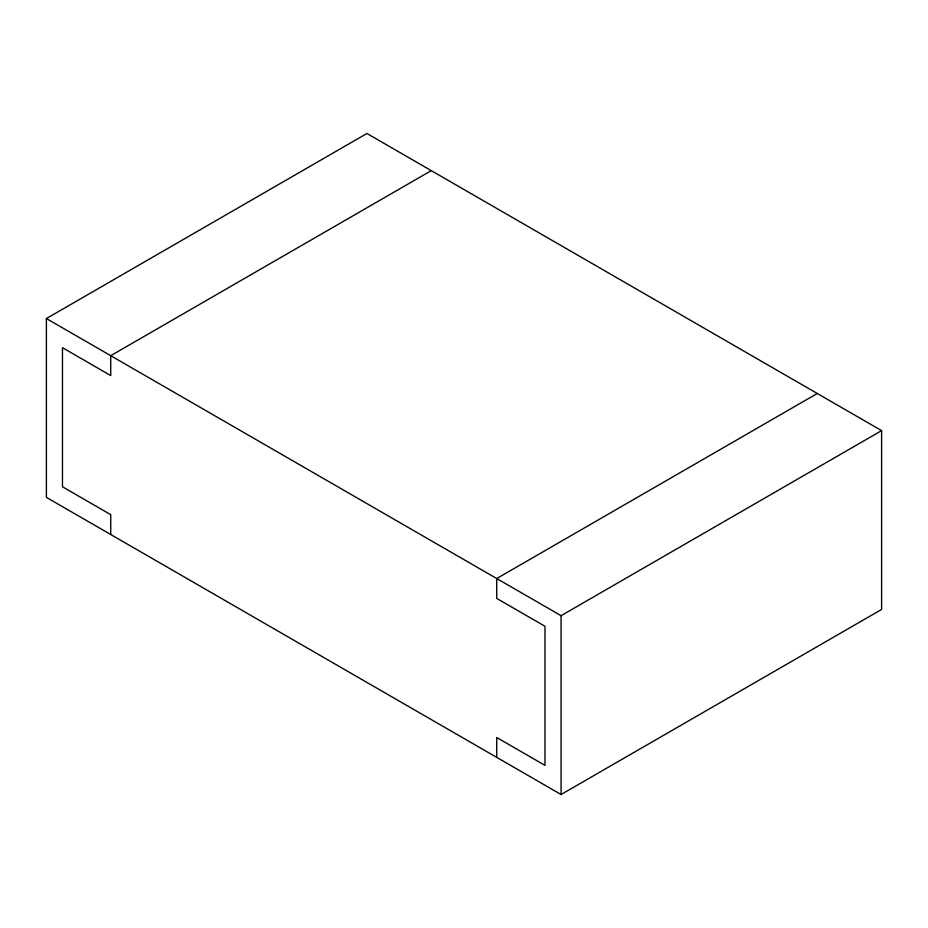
<?xml version="1.0" encoding="UTF-8"?>
<svg xmlns="http://www.w3.org/2000/svg" width="928" height="928" viewBox="0 0 928 928"><rect width="100%" height="100%" fill="white"/><g stroke="black" fill="none" stroke-linecap="round" stroke-linejoin="round"><path stroke-width="1.39" d="M46.4 318.548L366.931 133.481L881.6 430.627L881.6 609.452L561.069 794.519L46.4 497.373L46.4 318.548L561.069 615.682L881.6 430.627M431.265 170.624L110.734 355.691L110.734 375.562L62.478 347.698L62.478 486.794L110.734 514.646L110.734 534.516M817.266 393.484L496.735 578.538L496.735 598.409L544.98 626.272L544.98 765.356L496.735 737.505L496.735 757.376M561.069 615.682L561.069 794.519"/></g></svg>
